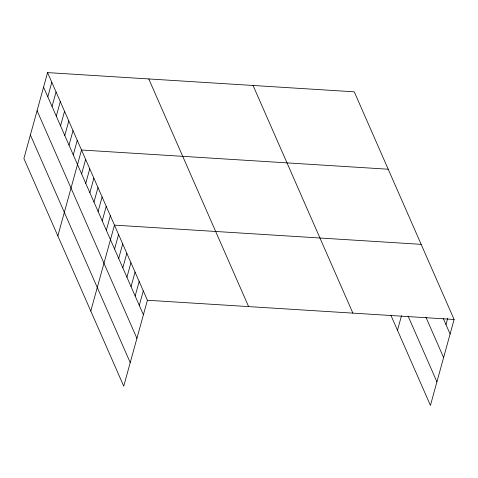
<?xml version="1.0" encoding="UTF-8"?>
<svg xmlns="http://www.w3.org/2000/svg" width="478" height="478" viewBox="0 0 478 478"><rect width="100%" height="100%" fill="white"/><g stroke="black" fill="none" stroke-linecap="round" stroke-linejoin="round"><path stroke-width="0.72" d="M47.567 72.602L23.9 158.535L123.736 386.182L147.409 300.256L47.567 72.602L354.264 91.818L454.1 319.465L430.433 405.398L391.01 315.516M47.806 96.813L51.809 82.276M52.054 106.486L56.057 91.955M56.296 116.16L60.3 101.629M60.539 125.839L64.542 111.302M64.781 135.513L68.784 120.976M69.023 145.187L73.026 130.655M73.265 154.866L77.269 140.329M57.844 235.935L81.511 150.002L388.208 169.218M81.63 173.932L85.634 159.395M85.747 183.319L89.75 168.788M89.864 192.712L93.867 178.174M93.981 202.104L97.99 187.567M98.104 211.491L102.107 196.96M102.22 220.884L106.224 206.347M106.337 230.276L110.34 215.739M90.79 311.059L114.463 225.132L421.154 244.342M114.577 249.056L118.58 234.519M118.693 258.449L122.697 243.911M122.81 267.835L126.813 253.304M126.927 277.228L130.936 262.691M131.05 286.621L135.053 272.084M135.166 296.007L139.17 281.476M139.283 305.4L143.286 290.863M397.487 330.274L401.49 315.719M445.98 324.61L447.695 318.384M147.409 300.256L454.1 319.465M443.333 318.575L450.097 334.002M425.958 317.314L443.608 357.562M408.093 316.101L436.922 381.838M253.053 85.472L352.889 313.126M148.778 78.942L248.614 306.595M43.564 87.139L143.406 314.787M37.075 110.699L136.911 338.352M30.389 134.969L130.225 362.623"/></g></svg>
